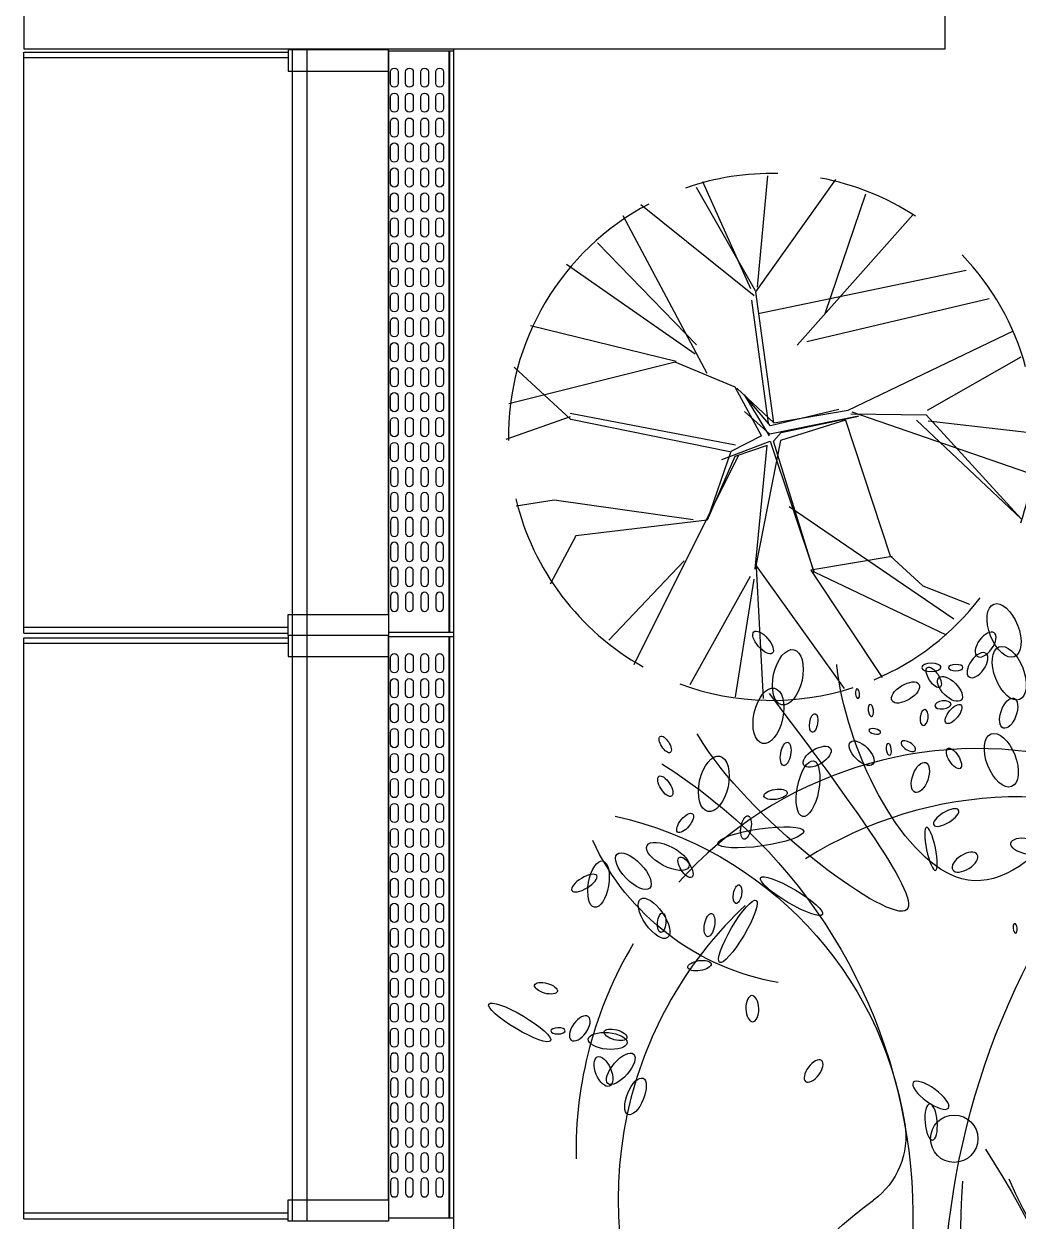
# Model space of a CAD drawing. Extents: x -284868 to 304789, y -137694 to 137894.
# Drawn here: x 122696 to 125286, y -117138 to -114021 of the extents above; entities that cross this region are included whole.
import ezdxf

# ---------------------------------------------------------------- set-up
doc = ezdxf.new("R2010")
doc.units = 0
doc.layers.get('0').update_dxf_attribs({"linetype": 'CONTINUOUS'})
for name, color, linetype in [('0-建筑外轮廓', 8, 'CONTINUOUS'), ('0-窗', 11, 'CONTINUOUS'), ('F-地漏', 8, 'CONTINUOUS'), ('P-平面植物', 251, 'CONTINUOUS')]:
    doc.layers.add(name, color=color, linetype=linetype)

# ---------------------------------------------------------------- blocks, each defined once
blk = doc.blocks.new('A$C3B8026B3')
for p, q in [((949.5, 3980), (949.5, 5395)), ((949.5, 2455), (949.5, 3870))]:
    blk.add_line(p, q)
at = {"elevation": 0}
for points in [[(0, 5444), (688, 5444), (688, 5429.5), (0, 5429.5)], [(0, 3931), (688, 3931), (688, 3945.5), (0, 3945.5)], [(0, 3919), (688, 3919), (688, 3904.5), (0, 3904.5)], [(0, 2406), (688, 2406), (688, 2420.5), (0, 2420.5)]]:
    blk.add_lwpolyline(points, dxfattribs=at)
for points in [[(0, 3931), (0, 5444)], [(700, 3925), (700, 5450)], [(737.5, 3925), (737.5, 5450)], [(0, 2406), (0, 3919)], [(700, 2400), (700, 3925)], [(737.5, 2400), (737.5, 3925)]]:
    blk.add_lwpolyline(points)
for points in [[(688, 5450), (688, 5395), (949.5, 5395), (949.5, 5450)], [(688, 3925), (688, 3980), (949.5, 3980), (949.5, 3925)], [(688, 3925), (688, 3870), (949.5, 3870), (949.5, 3925)], [(688, 2400), (688, 2455), (949.5, 2455), (949.5, 2400)]]:
    blk.add_lwpolyline(points, close=True)
blk = doc.blocks.new('A$C678165FB')
for p, q in [((-36642.5, 2281, 0), (-36642.5, 3794)), ((-36640.4, 2281, 0), (-36640.4, 3794)), ((-36642.5, 756, 0), (-36642.5, 2269)), ((-36640.4, 756, 0), (-36640.4, 2269))]:
    blk.add_line(p, q)
for points in [[(-36630, 2281), (-36630, 3794), (-36800.5, 3794), (-36800.5, 2281)], [(-36630, 756), (-36630, 2269), (-36800.5, 2269), (-36800.5, 756)]]:
    blk.add_lwpolyline(points, close=True)
blk.add_lwpolyline([(-36630.5, 3800), (-36630.5, -530.5), (-25800, -530.5)])
for points in [[(-36775, 3740), (-36775, 3710, -1), (-36795, 3710), (-36795, 3740, -0.999999)], [(-36735.6, 3740), (-36735.6, 3710, -1), (-36755.6, 3710), (-36755.6, 3740, -0.999999)], [(-36696.3, 3740), (-36696.3, 3710, -1), (-36716.3, 3710), (-36716.3, 3740, -0.999999)], [(-36656.9, 3740), (-36656.9, 3710, -1), (-36676.9, 3710), (-36676.9, 3740, -0.999999)], [(-36775, 3675), (-36775, 3645, -1), (-36795, 3645), (-36795, 3675, -0.999999)], [(-36735.6, 3675), (-36735.6, 3645, -1), (-36755.6, 3645), (-36755.6, 3675, -0.999999)], [(-36696.3, 3675), (-36696.3, 3645, -1), (-36716.3, 3645), (-36716.3, 3675, -0.999999)], [(-36656.9, 3675), (-36656.9, 3645, -1), (-36676.9, 3645), (-36676.9, 3675, -0.999999)], [(-36775, 3610), (-36775, 3580, -1), (-36795, 3580), (-36795, 3610, -0.999999)], [(-36735.6, 3610), (-36735.6, 3580, -1), (-36755.6, 3580), (-36755.6, 3610, -0.999999)], [(-36696.3, 3610), (-36696.3, 3580, -1), (-36716.3, 3580), (-36716.3, 3610, -0.999999)], [(-36656.9, 3610), (-36656.9, 3580, -1), (-36676.9, 3580), (-36676.9, 3610, -0.999999)], [(-36775, 3545), (-36775, 3515, -1), (-36795, 3515), (-36795, 3545, -0.999999)], [(-36735.6, 3545), (-36735.6, 3515, -1), (-36755.6, 3515), (-36755.6, 3545, -0.999999)], [(-36696.3, 3545), (-36696.3, 3515, -1), (-36716.3, 3515), (-36716.3, 3545, -0.999999)], [(-36656.9, 3545), (-36656.9, 3515, -1), (-36676.9, 3515), (-36676.9, 3545, -0.999999)], [(-36775, 3480), (-36775, 3450, -1), (-36795, 3450), (-36795, 3480, -0.999999)], [(-36735.6, 3480), (-36735.6, 3450, -1), (-36755.6, 3450), (-36755.6, 3480, -0.999999)], [(-36696.3, 3480), (-36696.3, 3450, -1), (-36716.3, 3450), (-36716.3, 3480, -0.999999)], [(-36656.9, 3480), (-36656.9, 3450, -1), (-36676.9, 3450), (-36676.9, 3480, -0.999999)], [(-36775, 3415), (-36775, 3385, -1), (-36795, 3385), (-36795, 3415, -0.999999)], [(-36735.6, 3415), (-36735.6, 3385, -1), (-36755.6, 3385), (-36755.6, 3415, -0.999999)], [(-36696.3, 3415), (-36696.3, 3385, -1), (-36716.3, 3385), (-36716.3, 3415, -0.999999)], [(-36656.9, 3415), (-36656.9, 3385, -1), (-36676.9, 3385), (-36676.9, 3415, -0.999999)], [(-36775, 3350), (-36775, 3320, -1), (-36795, 3320), (-36795, 3350, -0.999999)], [(-36735.6, 3350), (-36735.6, 3320, -1), (-36755.6, 3320), (-36755.6, 3350, -0.999999)], [(-36696.3, 3350), (-36696.3, 3320, -1), (-36716.3, 3320), (-36716.3, 3350, -0.999999)], [(-36656.9, 3350), (-36656.9, 3320, -1), (-36676.9, 3320), (-36676.9, 3350, -0.999999)], [(-36775, 3285), (-36775, 3255, -1), (-36795, 3255), (-36795, 3285, -0.999999)], [(-36735.6, 3285), (-36735.6, 3255, -1), (-36755.6, 3255), (-36755.6, 3285, -0.999999)], [(-36696.3, 3285), (-36696.3, 3255, -1), (-36716.3, 3255), (-36716.3, 3285, -0.999999)], [(-36656.9, 3285), (-36656.9, 3255, -1), (-36676.9, 3255), (-36676.9, 3285, -0.999999)], [(-36775, 3220), (-36775, 3190, -1), (-36795, 3190), (-36795, 3220, -0.999999)], [(-36735.6, 3220), (-36735.6, 3190, -1), (-36755.6, 3190), (-36755.6, 3220, -0.999999)], [(-36696.3, 3220), (-36696.3, 3190, -1), (-36716.3, 3190), (-36716.3, 3220, -0.999999)], [(-36656.9, 3220), (-36656.9, 3190, -1), (-36676.9, 3190), (-36676.9, 3220, -0.999999)], [(-36775, 3155), (-36775, 3125, -1), (-36795, 3125), (-36795, 3155, -0.999999)], [(-36735.6, 3155), (-36735.6, 3125, -1), (-36755.6, 3125), (-36755.6, 3155, -0.999999)], [(-36696.3, 3155), (-36696.3, 3125, -1), (-36716.3, 3125), (-36716.3, 3155, -0.999999)], [(-36656.9, 3155), (-36656.9, 3125, -1), (-36676.9, 3125), (-36676.9, 3155, -0.999999)], [(-36775, 3090), (-36775, 3060, -1), (-36795, 3060), (-36795, 3090, -0.999999)], [(-36735.6, 3090), (-36735.6, 3060, -1), (-36755.6, 3060), (-36755.6, 3090, -0.999999)], [(-36696.3, 3090), (-36696.3, 3060, -1), (-36716.3, 3060), (-36716.3, 3090, -0.999999)], [(-36656.9, 3090), (-36656.9, 3060, -1), (-36676.9, 3060), (-36676.9, 3090, -0.999999)], [(-36775, 3025), (-36775, 2995, -1), (-36795, 2995), (-36795, 3025, -0.999999)], [(-36735.6, 3025), (-36735.6, 2995, -1), (-36755.6, 2995), (-36755.6, 3025, -0.999999)], [(-36696.3, 3025), (-36696.3, 2995, -1), (-36716.3, 2995), (-36716.3, 3025, -0.999999)], [(-36656.9, 3025), (-36656.9, 2995, -1), (-36676.9, 2995), (-36676.9, 3025, -0.999999)], [(-36775, 2960), (-36775, 2930, -1), (-36795, 2930), (-36795, 2960, -0.999999)], [(-36735.6, 2960), (-36735.6, 2930, -1), (-36755.6, 2930), (-36755.6, 2960, -0.999999)], [(-36696.3, 2960), (-36696.3, 2930, -1), (-36716.3, 2930), (-36716.3, 2960, -0.999999)], [(-36656.9, 2960), (-36656.9, 2930, -1), (-36676.9, 2930), (-36676.9, 2960, -0.999999)], [(-36775, 2895), (-36775, 2865, -1), (-36795, 2865), (-36795, 2895, -0.999999)], [(-36735.6, 2895), (-36735.6, 2865, -1), (-36755.6, 2865), (-36755.6, 2895, -0.999999)], [(-36696.3, 2895), (-36696.3, 2865, -1), (-36716.3, 2865), (-36716.3, 2895, -0.999999)], [(-36656.9, 2895), (-36656.9, 2865, -1), (-36676.9, 2865), (-36676.9, 2895, -0.999999)], [(-36775, 2830), (-36775, 2800, -1), (-36795, 2800), (-36795, 2830, -0.999999)], [(-36735.6, 2830), (-36735.6, 2800, -1), (-36755.6, 2800), (-36755.6, 2830, -0.999999)], [(-36696.3, 2830), (-36696.3, 2800, -1), (-36716.3, 2800), (-36716.3, 2830, -0.999999)], [(-36656.9, 2830), (-36656.9, 2800, -1), (-36676.9, 2800), (-36676.9, 2830, -0.999999)], [(-36775, 2765), (-36775, 2735, -1), (-36795, 2735), (-36795, 2765, -0.999999)], [(-36735.6, 2765), (-36735.6, 2735, -1), (-36755.6, 2735), (-36755.6, 2765, -0.999999)], [(-36696.3, 2765), (-36696.3, 2735, -1), (-36716.3, 2735), (-36716.3, 2765, -0.999999)], [(-36656.9, 2765), (-36656.9, 2735, -1), (-36676.9, 2735), (-36676.9, 2765, -0.999999)], [(-36775, 2670), (-36775, 2700, 1), (-36795, 2700), (-36795, 2670, 0.999999)], [(-36735.6, 2670), (-36735.6, 2700, 1), (-36755.6, 2700), (-36755.6, 2670, 0.999999)], [(-36696.3, 2670), (-36696.3, 2700, 1), (-36716.3, 2700), (-36716.3, 2670, 0.999999)], [(-36656.9, 2670), (-36656.9, 2700, 1), (-36676.9, 2700), (-36676.9, 2670, 0.999999)], [(-36775, 2605), (-36775, 2635, 1), (-36795, 2635), (-36795, 2605, 0.999999)], [(-36735.6, 2605), (-36735.6, 2635, 1), (-36755.6, 2635), (-36755.6, 2605, 0.999999)], [(-36696.3, 2605), (-36696.3, 2635, 1), (-36716.3, 2635), (-36716.3, 2605, 0.999999)], [(-36656.9, 2605), (-36656.9, 2635, 1), (-36676.9, 2635), (-36676.9, 2605, 0.999999)], [(-36775, 2540), (-36775, 2570, 1), (-36795, 2570), (-36795, 2540, 0.999999)], [(-36735.6, 2540), (-36735.6, 2570, 1), (-36755.6, 2570), (-36755.6, 2540, 0.999999)], [(-36696.3, 2540), (-36696.3, 2570, 1), (-36716.3, 2570), (-36716.3, 2540, 0.999999)], [(-36656.9, 2540), (-36656.9, 2570, 1), (-36676.9, 2570), (-36676.9, 2540, 0.999999)], [(-36775, 2475), (-36775, 2505, 1), (-36795, 2505), (-36795, 2475, 0.999999)], [(-36735.6, 2475), (-36735.6, 2505, 1), (-36755.6, 2505), (-36755.6, 2475, 0.999999)], [(-36696.3, 2475), (-36696.3, 2505, 1), (-36716.3, 2505), (-36716.3, 2475, 0.999999)], [(-36656.9, 2475), (-36656.9, 2505, 1), (-36676.9, 2505), (-36676.9, 2475, 0.999999)], [(-36775, 2410), (-36775, 2440, 1), (-36795, 2440), (-36795, 2410, 0.999999)], [(-36735.6, 2410), (-36735.6, 2440, 1), (-36755.6, 2440), (-36755.6, 2410, 0.999999)], [(-36696.3, 2410), (-36696.3, 2440, 1), (-36716.3, 2440), (-36716.3, 2410, 0.999999)], [(-36656.9, 2410), (-36656.9, 2440, 1), (-36676.9, 2440), (-36676.9, 2410, 0.999999)], [(-36775, 2345), (-36775, 2375, 1), (-36795, 2375), (-36795, 2345, 0.999999)], [(-36735.6, 2345), (-36735.6, 2375, 1), (-36755.6, 2375), (-36755.6, 2345, 0.999999)], [(-36696.3, 2345), (-36696.3, 2375, 1), (-36716.3, 2375), (-36716.3, 2345, 0.999999)], [(-36656.9, 2345), (-36656.9, 2375, 1), (-36676.9, 2375), (-36676.9, 2345, 0.999999)], [(-36775, 2215), (-36775, 2185, -1), (-36795, 2185), (-36795, 2215, -0.999999)], [(-36735.6, 2215), (-36735.6, 2185, -1), (-36755.6, 2185), (-36755.6, 2215, -0.999999)], [(-36696.3, 2215), (-36696.3, 2185, -1), (-36716.3, 2185), (-36716.3, 2215, -0.999999)], [(-36656.9, 2215), (-36656.9, 2185, -1), (-36676.9, 2185), (-36676.9, 2215, -0.999999)], [(-36775, 2150), (-36775, 2120, -1), (-36795, 2120), (-36795, 2150, -0.999999)], [(-36735.6, 2150), (-36735.6, 2120, -1), (-36755.6, 2120), (-36755.6, 2150, -0.999999)], [(-36696.3, 2150), (-36696.3, 2120, -1), (-36716.3, 2120), (-36716.3, 2150, -0.999999)], [(-36656.9, 2150), (-36656.9, 2120, -1), (-36676.9, 2120), (-36676.9, 2150, -0.999999)], [(-36775, 2085), (-36775, 2055, -1), (-36795, 2055), (-36795, 2085, -0.999999)], [(-36735.6, 2085), (-36735.6, 2055, -1), (-36755.6, 2055), (-36755.6, 2085, -0.999999)], [(-36696.3, 2085), (-36696.3, 2055, -1), (-36716.3, 2055), (-36716.3, 2085, -0.999999)], [(-36656.9, 2085), (-36656.9, 2055, -1), (-36676.9, 2055), (-36676.9, 2085, -0.999999)], [(-36775, 2020), (-36775, 1990, -1), (-36795, 1990), (-36795, 2020, -0.999999)], [(-36735.6, 2020), (-36735.6, 1990, -1), (-36755.6, 1990), (-36755.6, 2020, -0.999999)], [(-36696.3, 2020), (-36696.3, 1990, -1), (-36716.3, 1990), (-36716.3, 2020, -0.999999)], [(-36656.9, 2020), (-36656.9, 1990, -1), (-36676.9, 1990), (-36676.9, 2020, -0.999999)], [(-36775, 1955), (-36775, 1925, -1), (-36795, 1925), (-36795, 1955, -0.999999)], [(-36735.6, 1955), (-36735.6, 1925, -1), (-36755.6, 1925), (-36755.6, 1955, -0.999999)], [(-36696.3, 1955), (-36696.3, 1925, -1), (-36716.3, 1925), (-36716.3, 1955, -0.999999)], [(-36656.9, 1955), (-36656.9, 1925, -1), (-36676.9, 1925), (-36676.9, 1955, -0.999999)], [(-36775, 1890), (-36775, 1860, -1), (-36795, 1860), (-36795, 1890, -0.999999)], [(-36735.6, 1890), (-36735.6, 1860, -1), (-36755.6, 1860), (-36755.6, 1890, -0.999999)], [(-36696.3, 1890), (-36696.3, 1860, -1), (-36716.3, 1860), (-36716.3, 1890, -0.999999)], [(-36656.9, 1890), (-36656.9, 1860, -1), (-36676.9, 1860), (-36676.9, 1890, -0.999999)], [(-36775, 1825), (-36775, 1795, -1), (-36795, 1795), (-36795, 1825, -0.999999)], [(-36735.6, 1825), (-36735.6, 1795, -1), (-36755.6, 1795), (-36755.6, 1825, -0.999999)], [(-36696.3, 1825), (-36696.3, 1795, -1), (-36716.3, 1795), (-36716.3, 1825, -0.999999)], [(-36656.9, 1825), (-36656.9, 1795, -1), (-36676.9, 1795), (-36676.9, 1825, -0.999999)], [(-36775, 1760), (-36775, 1730, -1), (-36795, 1730), (-36795, 1760, -0.999999)], [(-36735.6, 1760), (-36735.6, 1730, -1), (-36755.6, 1730), (-36755.6, 1760, -0.999999)], [(-36696.3, 1760), (-36696.3, 1730, -1), (-36716.3, 1730), (-36716.3, 1760, -0.999999)], [(-36656.9, 1760), (-36656.9, 1730, -1), (-36676.9, 1730), (-36676.9, 1760, -0.999999)], [(-36775, 1695), (-36775, 1665, -1), (-36795, 1665), (-36795, 1695, -0.999999)], [(-36735.6, 1695), (-36735.6, 1665, -1), (-36755.6, 1665), (-36755.6, 1695, -0.999999)], [(-36696.3, 1695), (-36696.3, 1665, -1), (-36716.3, 1665), (-36716.3, 1695, -0.999999)], [(-36656.9, 1695), (-36656.9, 1665, -1), (-36676.9, 1665), (-36676.9, 1695, -0.999999)], [(-36775, 1630), (-36775, 1600, -1), (-36795, 1600), (-36795, 1630, -0.999999)], [(-36735.6, 1630), (-36735.6, 1600, -1), (-36755.6, 1600), (-36755.6, 1630, -0.999999)], [(-36696.3, 1630), (-36696.3, 1600, -1), (-36716.3, 1600), (-36716.3, 1630, -0.999999)], [(-36656.9, 1630), (-36656.9, 1600, -1), (-36676.9, 1600), (-36676.9, 1630, -0.999999)], [(-36775, 1565), (-36775, 1535, -1), (-36795, 1535), (-36795, 1565, -0.999999)], [(-36735.6, 1565), (-36735.6, 1535, -1), (-36755.6, 1535), (-36755.6, 1565, -0.999999)], [(-36696.3, 1565), (-36696.3, 1535, -1), (-36716.3, 1535), (-36716.3, 1565, -0.999999)], [(-36656.9, 1565), (-36656.9, 1535, -1), (-36676.9, 1535), (-36676.9, 1565, -0.999999)], [(-36775, 1500), (-36775, 1470, -1), (-36795, 1470), (-36795, 1500, -0.999999)], [(-36735.6, 1500), (-36735.6, 1470, -1), (-36755.6, 1470), (-36755.6, 1500, -0.999999)], [(-36696.3, 1500), (-36696.3, 1470, -1), (-36716.3, 1470), (-36716.3, 1500, -0.999999)], [(-36656.9, 1500), (-36656.9, 1470, -1), (-36676.9, 1470), (-36676.9, 1500, -0.999999)], [(-36775, 1435), (-36775, 1405, -1), (-36795, 1405), (-36795, 1435, -0.999999)], [(-36735.6, 1435), (-36735.6, 1405, -1), (-36755.6, 1405), (-36755.6, 1435, -0.999999)], [(-36696.3, 1435), (-36696.3, 1405, -1), (-36716.3, 1405), (-36716.3, 1435, -0.999999)], [(-36656.9, 1435), (-36656.9, 1405, -1), (-36676.9, 1405), (-36676.9, 1435, -0.999999)], [(-36775, 1370), (-36775, 1340, -1), (-36795, 1340), (-36795, 1370, -0.999999)], [(-36735.6, 1370), (-36735.6, 1340, -1), (-36755.6, 1340), (-36755.6, 1370, -0.999999)], [(-36696.3, 1370), (-36696.3, 1340, -1), (-36716.3, 1340), (-36716.3, 1370, -0.999999)], [(-36656.9, 1370), (-36656.9, 1340, -1), (-36676.9, 1340), (-36676.9, 1370, -0.999999)], [(-36775, 1305), (-36775, 1275, -1), (-36795, 1275), (-36795, 1305, -0.999999)], [(-36735.6, 1305), (-36735.6, 1275, -1), (-36755.6, 1275), (-36755.6, 1305, -0.999999)], [(-36696.3, 1305), (-36696.3, 1275, -1), (-36716.3, 1275), (-36716.3, 1305, -0.999999)], [(-36656.9, 1305), (-36656.9, 1275, -1), (-36676.9, 1275), (-36676.9, 1305, -0.999999)], [(-36775, 1240), (-36775, 1210, -1), (-36795, 1210), (-36795, 1240, -0.999999)], [(-36735.6, 1240), (-36735.6, 1210, -1), (-36755.6, 1210), (-36755.6, 1240, -0.999999)], [(-36696.3, 1240), (-36696.3, 1210, -1), (-36716.3, 1210), (-36716.3, 1240, -0.999999)], [(-36656.9, 1240), (-36656.9, 1210, -1), (-36676.9, 1210), (-36676.9, 1240, -0.999999)], [(-36775, 1145), (-36775, 1175, 1), (-36795, 1175), (-36795, 1145, 0.999999)], [(-36735.6, 1145), (-36735.6, 1175, 1), (-36755.6, 1175), (-36755.6, 1145, 0.999999)], [(-36696.3, 1145), (-36696.3, 1175, 1), (-36716.3, 1175), (-36716.3, 1145, 0.999999)], [(-36656.9, 1145), (-36656.9, 1175, 1), (-36676.9, 1175), (-36676.9, 1145, 0.999999)], [(-36775, 1080), (-36775, 1110, 1), (-36795, 1110), (-36795, 1080, 0.999999)], [(-36735.6, 1080), (-36735.6, 1110, 1), (-36755.6, 1110), (-36755.6, 1080, 0.999999)], [(-36696.3, 1080), (-36696.3, 1110, 1), (-36716.3, 1110), (-36716.3, 1080, 0.999999)], [(-36656.9, 1080), (-36656.9, 1110, 1), (-36676.9, 1110), (-36676.9, 1080, 0.999999)], [(-36775, 1015), (-36775, 1045, 1), (-36795, 1045), (-36795, 1015, 0.999999)], [(-36735.6, 1015), (-36735.6, 1045, 1), (-36755.6, 1045), (-36755.6, 1015, 0.999999)], [(-36696.3, 1015), (-36696.3, 1045, 1), (-36716.3, 1045), (-36716.3, 1015, 0.999999)], [(-36656.9, 1015), (-36656.9, 1045, 1), (-36676.9, 1045), (-36676.9, 1015, 0.999999)], [(-36775, 950), (-36775, 980, 1), (-36795, 980), (-36795, 950, 0.999999)], [(-36735.6, 950), (-36735.6, 980, 1), (-36755.6, 980), (-36755.6, 950, 0.999999)], [(-36696.3, 950), (-36696.3, 980, 1), (-36716.3, 980), (-36716.3, 950, 0.999999)], [(-36656.9, 950), (-36656.9, 980, 1), (-36676.9, 980), (-36676.9, 950, 0.999999)], [(-36775, 885), (-36775, 915, 1), (-36795, 915), (-36795, 885, 0.999999)], [(-36735.6, 885), (-36735.6, 915, 1), (-36755.6, 915), (-36755.6, 885, 0.999999)], [(-36696.3, 885), (-36696.3, 915, 1), (-36716.3, 915), (-36716.3, 885, 0.999999)], [(-36656.9, 885), (-36656.9, 915, 1), (-36676.9, 915), (-36676.9, 885, 0.999999)], [(-36775, 820), (-36775, 850, 1), (-36795, 850), (-36795, 820, 0.999999)], [(-36735.6, 820), (-36735.6, 850, 1), (-36755.6, 850), (-36755.6, 820, 0.999999)], [(-36696.3, 820), (-36696.3, 850, 1), (-36716.3, 850), (-36716.3, 820, 0.999999)], [(-36656.9, 820), (-36656.9, 850, 1), (-36676.9, 850), (-36676.9, 820, 0.999999)]]:
    blk.add_lwpolyline(points, format="xyb", close=True)
blk = doc.blocks.new('yld.studio@foxmail.com-15')
at = {"color": 251}
blk.add_circle((67569.1, -97904.1), 44.8, dxfattribs=at)
for centre, start, end in [((67613.8, -97926.4), 76.8896, 138.1177), ((67693.5, -98017.5), 61.0105, 122.2385), ((67693.5, -98017.5), 133.1644, 165.3241), ((67613.8, -97926.4), 149.0435, 181.2033), ((67693.5, -98017.5), 165.3241, 242.6562)]:
    blk.add_arc(centre, 760, start, end, dxfattribs=at)
for centre, major_axis, ratio in [((67663.4, -96943), (19.4, -49.7), 0.514982), ((67254.3, -97031.6), (-11.3, -52.2), 0.514982), ((67673.2, -97023.9), (19.4, -49.7), 0.514982), ((67477, -97060.3), (25.5, 15.6), 0.489709), ((67217.7, -97104.4), (-11.3, -52.2), 0.514982), ((67672.1, -97099.4), (-10.1, -28.2), 0.489709), ((67658.2, -97188.3), (19.4, -49.7), 0.514982), ((67114.4, -97233.1), (-11.3, -52.2), 0.514982), ((67309.9, -97181.8), (25.5, 15.6), 0.489709), ((67292.6, -97242.3), (-10.1, -52.5), 0.38159), ((67505.1, -97221), (-10.1, -28.2), 0.489709), ((67203.3, -97334.2), (81.1, 11.7), 0.200035), ((67705.7, -97350.7), (29.4, -5.6), 0.489709), ((67261.4, -97445.4), (58.6, -34.7), 0.200035), ((67159.8, -97512.1), (-34.6, -58.6), 0.200035), ((67015.8, -97495.7), (-1.6, -18.4), 0.42873), ((66747.1, -97684.1), (58.6, -34.7), 0.200035), ((66913.5, -97719.2), (36.8, -3.3), 0.42873), ((66905.5, -97776.9), (11.5, -27.6), 0.489709), ((66938.4, -97771.9), (24.3, 27.9), 0.42873)]:
    blk.add_ellipse(centre, major_axis=major_axis, ratio=ratio, start_param=3.141593, end_param=9.424778, dxfattribs=at)
for centre, major_axis, ratio in [((67207.5, -96965.7), (17.5, -20.2), 0.42873), ((67530.4, -97031.6), (11.9, -18.8), 0.42873), ((67561, -97053.5), (21.2, -21.1), 0.489709), ((67567.8, -97101), (14.1, 17.2), 0.42873), ((67303.2, -97117.9), (-3.1, -17.5), 0.42873), ((67022.5, -97158.6), (9.5, -15.1), 0.42873), ((67250.3, -97176.4), (-3.9, -21.9), 0.42873), ((67393.9, -97175), (21.2, -21.1), 0.489709), ((67568.6, -97185), (11.9, -18.8), 0.42873), ((67022.6, -97237.5), (11.9, -18.8), 0.42873), ((67231.2, -97252.9), (22, 3.3), 0.42873), ((67060, -97306.9), (14.1, 17.2), 0.42873), ((67175.3, -97315.6), (-3.9, -21.9), 0.42873), ((66962.2, -97398.1), (30.9, -32.1), 0.42873), ((67027.5, -97370.2), (39.5, -20.6), 0.42873), ((66896.3, -97422.6), (-7.7, -43.9), 0.42873), ((67060.8, -97390.9), (11.9, -18.8), 0.42873), ((67159.2, -97441.7), (-3.1, -17.5), 0.42873), ((67001.3, -97487.3), (25.5, -36.5), 0.42873), ((67106.2, -97500.2), (-3.9, -21.9), 0.42873), ((67087.2, -97576.8), (22, 3.3), 0.42873), ((66796.9, -97619.6), (21.5, -5.9), 0.42873), ((66928.4, -97707.6), (21.5, -5.9), 0.42873), ((66966.2, -97824), (-14.2, -34.2), 0.42873)]:
    blk.add_ellipse(centre, major_axis=major_axis, ratio=ratio, dxfattribs=at)
at = {"color": 251, "extrusion": (0, 0, -1)}
for centre, major_axis, ratio in [((67628.5, -96969.7), (-16.1, -22.2), 0.514982), ((67613.2, -97008.6), (-16.1, -22.2), 0.514982), ((67525.9, -97012.8), (18.3, 0.3), 0.42873), ((67571.9, -97013.2), (13.7, 0.2), 0.42873), ((67386.2, -97062.4), (1.02, -9.08), 0.42873), ((67411.5, -97094.1), (1.3, -11.3), 0.42873), ((67547.9, -97083.7), (15.2, 1.9), 0.489709), ((67512.1, -97107.8), (-1.7, -15.2), 0.489709), ((67445.3, -97167.8), (1.3, -11.3), 0.42873), ((67553.9, -97296.7), (23.5, 14.1), 0.38159), ((67525.2, -97355.9), (8.6, -41.1), 0.200035), ((67589.5, -97381), (23.2, 14.6), 0.514982), ((66869.4, -97420.7), (23.5, 14.1), 0.38159), ((67684.4, -97506.4), (1.02, -9.08), 0.42873), ((66860.8, -97695.4), (-16.1, -22.2), 0.514982), ((66819.6, -97700.1), (13.7, 0.2), 0.42873), ((67303.1, -97776.1), (-15, -19.8), 0.489709), ((67524.9, -97821.9), (33.3, -24.2), 0.336016), ((67525.5, -97872.5), (2.8, -34.2), 0.336016)]:
    blk.add_ellipse(centre, major_axis=major_axis, ratio=ratio, dxfattribs=at)
for centre, major_axis, ratio, start_param, end_param in [((69001.1, -98232.5), (-810.2, -1204.4), 1, 0.509025, 1.892273), ((67418.7, -97133.9), (11.2, -2.4), 0.42873, 3.141593, 9.424778), ((67482.3, -97161.8), (13.1, -8.1), 0.489709, 3.141593, 9.424778), ((66478.9, -98053.1), (-567.5, -838), 1, 3.105711, 4.936061), ((66772.4, -97989.1), (-386.4, -598.3), 1, 2.788021, 3.97962), ((67318.1, -97137.7), (-272.6, -392.7), 1, -0.434629, 0.525976), ((67187.2, -97658.2), (0.7, -24.8), 0.489709, 3.141593, 9.424778), ((67328, -97899.9), (15.3, -148.7), 1, 4.655583, 5.753079), ((66052.6, -98936), (-1046.4, -1553.2), 1, 3.548561, 4.075938), ((68862.2, -98087.1), (-700.6, -1072), 1, 0.330518, 1.072389), ((68414.2, -97664.8), (-459.3, -662), 1, -0.636767, 0.561589), ((67968.9, -98774.1), (-537.4, -764.5), 1, 1.051392, 1.896333)]:
    blk.add_ellipse(centre, major_axis=major_axis, ratio=ratio, start_param=start_param, end_param=end_param, dxfattribs=at)
at = {"color": 251}
for points, knots in [([(67972.5, -97028.9), (67842.1, -97237.8), (67602.7, -97621.4), (67367.4, -97180.3), (67347.5, -97011.8), (67347, -97007.4)], [0, 0, 0, 0, 251.74209, 462.284988, 467.902625, 467.902625, 467.902625, 467.902625]), ([(67219.2, -97062.1), (67368.1, -97260.6), (67674.4, -97668.7), (67174.1, -97295.7), (67083.8, -97139.5), (67083, -97138.2)], [0, 0, 0, 0, 223.251607, 459.141302, 461.114298, 461.114298, 461.114298, 461.114298])]:
    blk.add_open_spline(points, degree=3, knots=knots, dxfattribs=at)
blk = doc.blocks.new('yld.studio@foxmail.com-2-220')
at = {"color": 251, "ltscale": 100}
for p, q in [((8501.1, -109873.4), (8409.6, -109669)), ((8511.1, -109879.5), (8664.3, -109664.1)), ((8513.9, -109870.1), (8534.1, -109657.1)), ((8510.1, -109877.5), (8397.2, -109679.9)), ((8643.6, -109920.9), (8721.4, -109692)), ((8507.4, -109887.1), (8290.8, -109712.8)), ((8417.6, -110035.7), (8256.9, -109733.9)), ((8589.8, -109981.6), (8812.1, -109731.5)), ((8397.2, -109980.4), (8208.1, -109785.5)), ((8394.9, -109998.4), (8148.5, -109827.1)), ((8515.1, -109920.7), (8913.5, -109837.6)), ((8545.1, -110130), (8511.1, -109879.5)), ((8535.1, -110130.3), (8503.4, -109895.4)), ((8608.5, -109974.4), (8957.6, -109892.2)), ((8358.7, -110012.5), (8079.5, -109944.3)), ((8687.6, -110105.4), (9004.3, -109954.2)), ((8356.4, -110013.7), (8038, -110093.8)), ((8471.5, -110062), (8356.4, -110013.7)), ((8839.3, -110105.6), (9019, -110003.9)), ((8157, -110123.6), (8048.7, -110023.6)), ((8521.9, -110154.8), (8471.5, -110062)), ((8545.1, -110130), (8474.7, -110063.6)), ((8488.6, -110076.5), (8536.7, -110154.5)), ((8539, -110135.6), (8488.6, -110076.5)), ((8538, -110151.7), (8489.4, -110108)), ((8669.6, -110104.1), (8539, -110135.6)), ((8545.1, -110130), (8687.6, -110105.4)), ((8694.6, -110108.9), (9030.8, -110225)), ((8155.7, -110118.3), (8032.3, -110161.7)), ((8472.3, -110172.8), (8155.6, -110112.1)), ((8461.2, -110185.6), (8157, -110123.6)), ((8707.1, -110117.1), (8538, -110151.7)), ((8682.6, -110125.1), (8557.8, -110163.7)), ((8559.5, -110148.7), (8707.1, -110117.1)), ((8682.6, -110125.1), (8768.3, -110384.4)), ((8692.8, -110112.7), (8836.9, -110114.6)), ((8818.2, -110125.1), (9019, -110313.5)), ((9019, -110313.5), (8836.9, -110114.6)), ((8840.8, -110125.9), (9051.6, -110150.2)), ((8521.9, -110154.8), (8463.3, -110184.6)), ((8544.7, -110164.9), (8559.5, -110148.7)), ((8445.9, -110200), (8538.1, -110165.1)), ((8532.4, -110173.4), (8470.5, -110194.6)), ((8557.8, -110163.7), (8509.5, -110410)), ((8509.5, -110410), (8532.4, -110173.4)), ((8538.1, -110165.1), (8622.5, -110416.5)), ((8622.5, -110416.5), (8544.7, -110164.9)), ((8477.1, -110193.3), (8277.6, -110592.7)), ((8463.3, -110184.6), (8417.7, -110316.4)), ((8470.5, -110194.6), (8417.7, -110316.4)), ((8125, -110277.7), (8052.4, -110289.4)), ((8391, -110315.4), (8125, -110277.7)), ((8574.8, -110289.9), (8890.1, -110505.1)), ((8417.7, -110316.4), (8166.6, -110346.4)), ((8166.6, -110346.4), (8117, -110438.8)), ((8373.7, -110393.6), (8229.8, -110545.8)), ((8511.4, -110403.8), (8679.8, -110638.2)), ((8511.4, -110406.1), (8525.2, -110657)), ((8771.5, -110385.9), (8615.9, -110411.9)), ((8768.3, -110384.4), (8830.5, -110442)), ((8500, -110423.7), (8384.7, -110630.9)), ((8507.1, -110429.3), (8471.5, -110654.4)), ((8615.9, -110411.9), (8752.8, -110617.3)), ((8622.3, -110415), (8875.2, -110535.6)), ((8830.5, -110442), (8919.5, -110477.1))]:
    blk.add_line(p, q, dxfattribs=at)
for start, end in [(88.6766, 109.1318), (56.9006, 79.3688), (117.8667, 180.7636), (15.425, 43.7388), (340.9435, 3.7139), (193.5797, 240.7292), (292.8624, 322.3567), (249.5801, 287.9773)]:
    blk.add_arc((8541.4, -110156.9), 504, start, end, dxfattribs=at)

msp = doc.modelspace()

# ---------------------------------------------------------------- linework, layer by layer
at = {"layer": '0-建筑外轮廓', "color": 42}
msp.add_lwpolyline([(125096.5, -112585.8), (122696.5, -112585.8), (122696.5, -112785.8), (123396.5, -112785.8), (123396.5, -113885.8), (122696.5, -113885.8), (122696.5, -114085.8), (125096.5, -114085.8)], close=True, dxfattribs=at)

# ---------------------------------------------------------------- block references
at = {"layer": '0-窗'}
msp.add_blockref('A$C3B8026B3', (122696.5, -119538.5), dxfattribs=at)
at = {"layer": 'F-地漏'}
msp.add_blockref('A$C678165FB', (160446.5, -117885.8), dxfattribs=at)
at = {"layer": 'P-平面植物'}
for name, p, xscale, yscale, zscale in [('yld.studio@foxmail.com-2-220', (113017.1, 34864), 1.361334557724074, 1.361334557724074, 1.361334557724074), ('yld.studio@foxmail.com-15', (32062.6, 17911.4), 1.377219718655452, 1.377219718655452, 1.377219718655452)]:
    msp.add_blockref(name, p, dxfattribs=dict(at, xscale=xscale, yscale=yscale, zscale=zscale))

doc.saveas('drawing.dxf')
